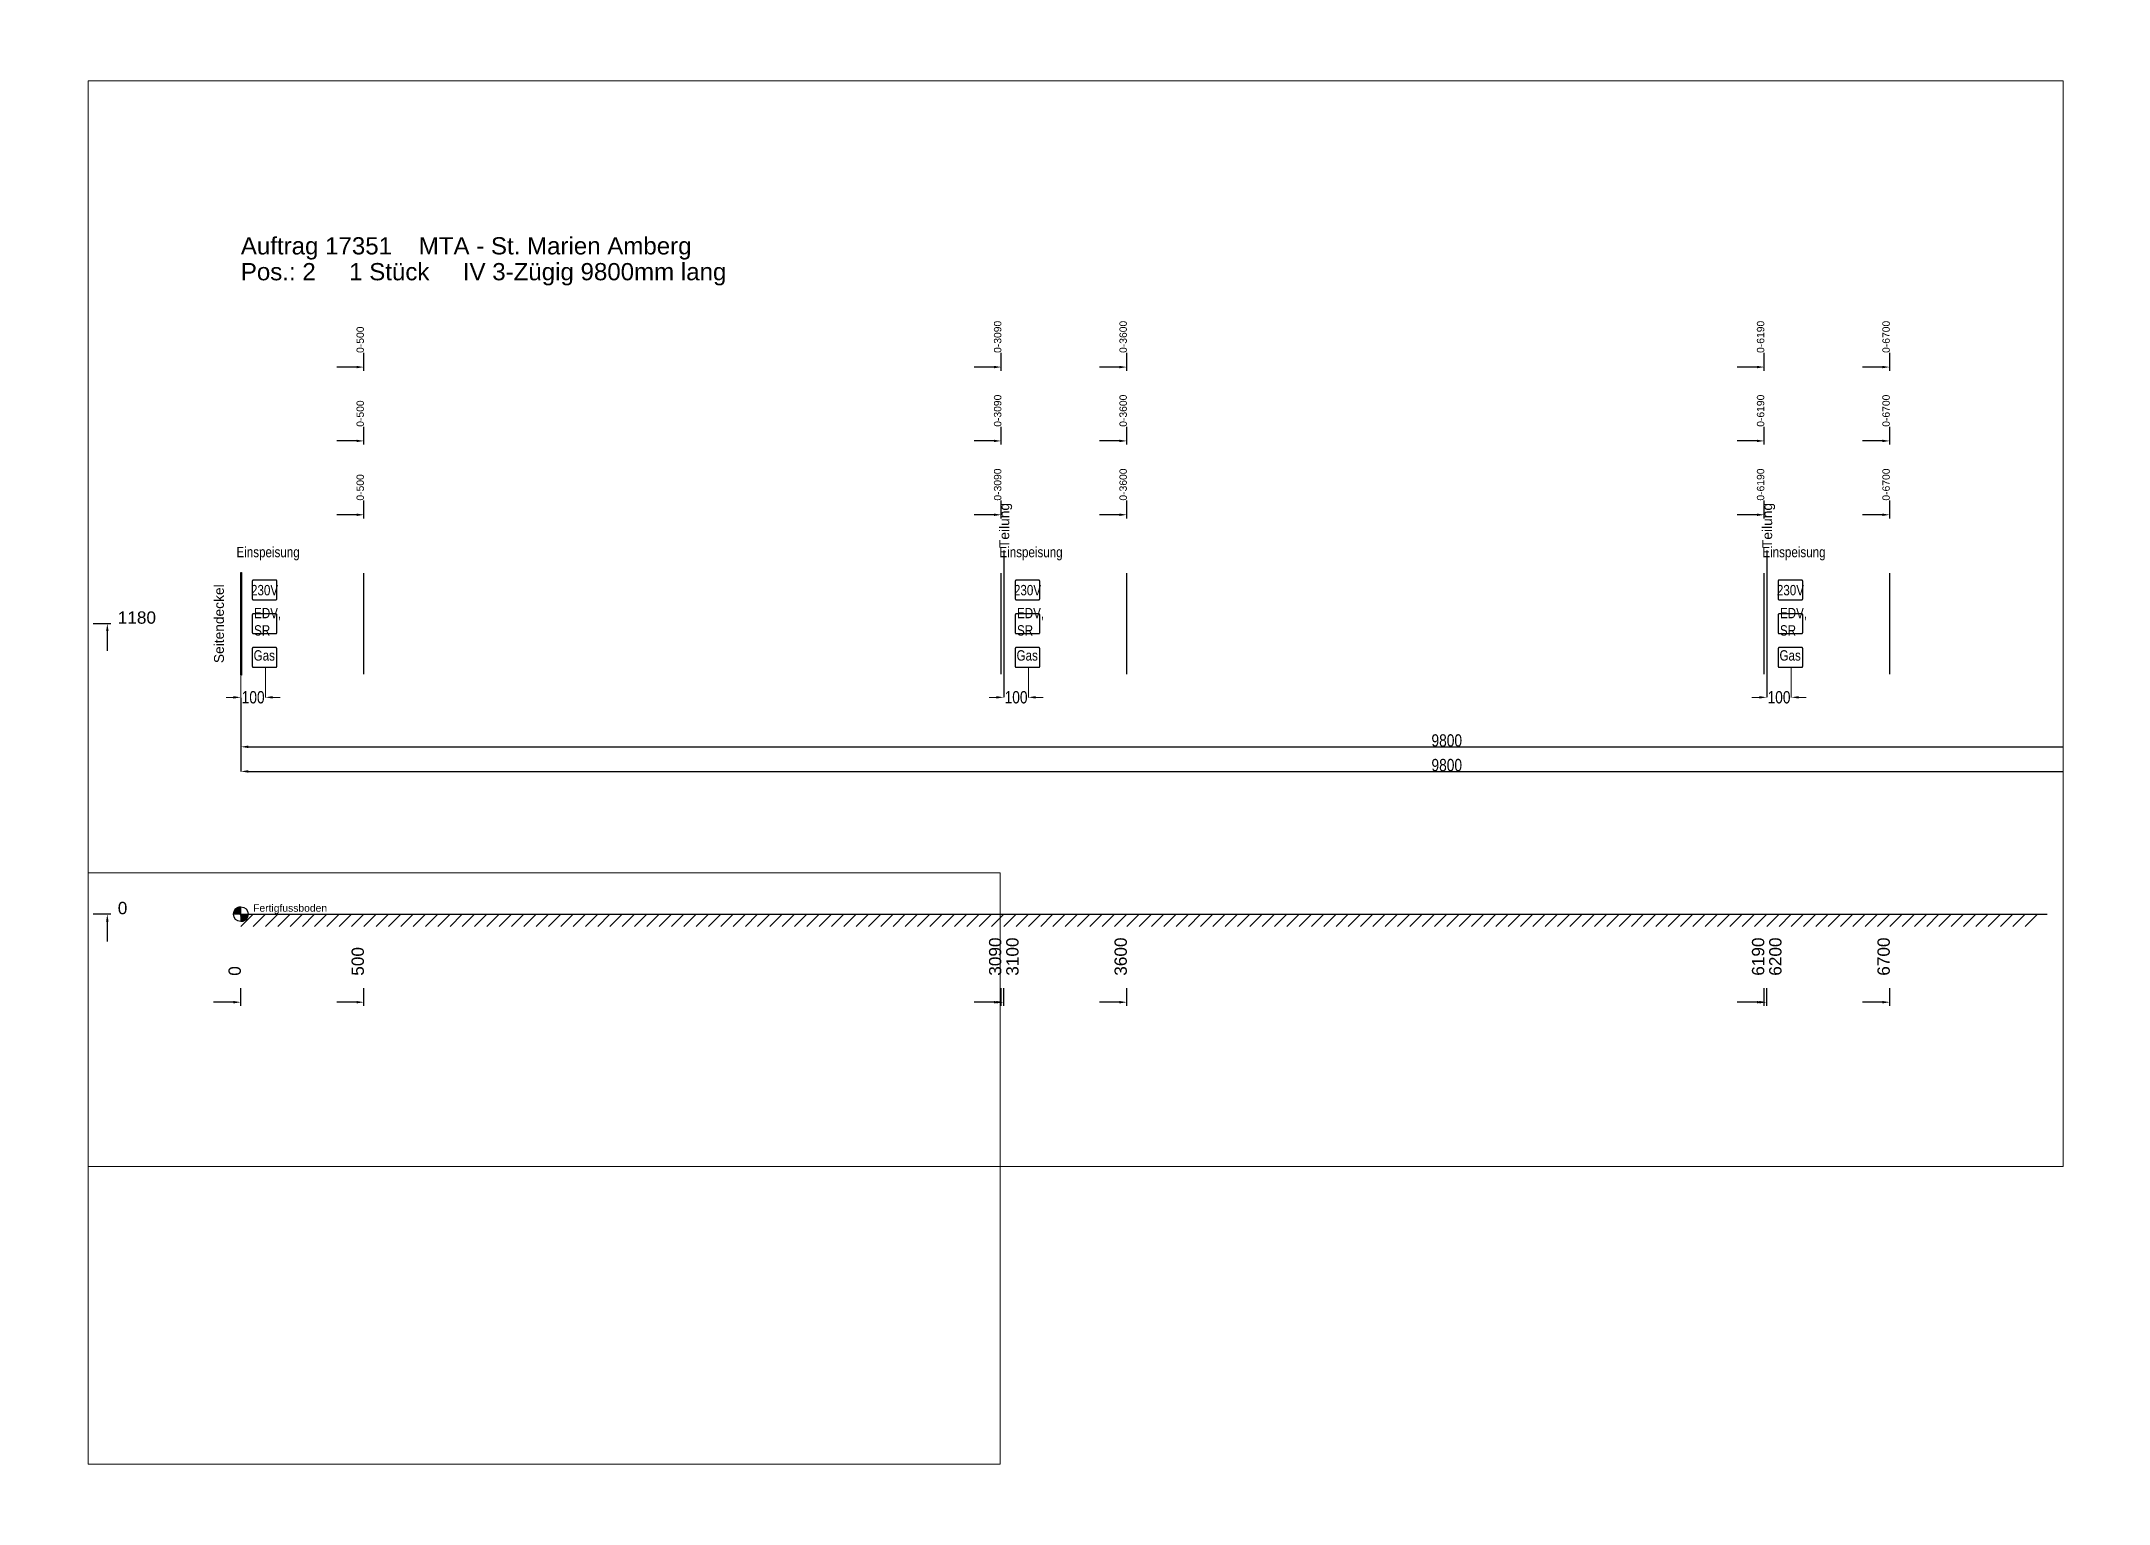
# Paper-space layout 'Freigabe' of a CAD drawing. Header units: millimetres. Extents: x 0 to 420, y 0 to 297.
# The model-space entities are those that its viewports show. They can reach past a viewport. Long polylines and large blocks are cut down to what shows.
import ezdxf

# ---------------------------------------------------------------- set-up
doc = ezdxf.new("R2010")
doc.units = ezdxf.units.MM
doc.header["$LTSCALE"] = 5
for name, pattern in [('AUSGEZOGEN', [0]), ('HIDDEN', [0.375, 0.25, -0.125]), ('PHANTOM2', [1.25, 0.625, -0.125, 0.125, -0.125, 0.125, -0.125])]:
    doc.linetypes.add(name, pattern=pattern)
doc.layers.get('0').update_dxf_attribs({"linetype": 'CONTINUOUS'})
doc.layers.get('DEFPOINTS').update_dxf_attribs({"linetype": 'AUSGEZOGEN'})
doc.layers.add('AM_5', color=3, linetype='CONTINUOUS', lineweight=15)
doc.layers.add('AM_VIEWS', color=1, linetype='CONTINUOUS', lineweight=15, plot=False)
for name, color, linetype in [('K', 3, 'CONTINUOUS'), ('MASSE', 1, 'CONTINUOUS'), ('Schraffur', 1, 'CONTINUOUS'), ('Text', 7, 'CONTINUOUS'), ('Werkstatt', 7, 'CONTINUOUS')]:
    doc.layers.add(name, color=color, linetype=linetype)
doc.styles.add('MTG', font='arial.ttf', dxfattribs={"width": 0.8})
doc.styles.add('ROMANS', font='ARIALUNI.TTF', dxfattribs={"width": 0.8})
doc.dimstyles.new('1XP1', dxfattribs={"dimtxt": 50, "dimasz": 30, "dimexe": 0.5, "dimexo": 0.5, "dimgap": 0.09, "dimtad": 1, "dimdec": 0, "dimzin": 0, "dimdsep": 46, "dimtxsty": 'ROMANS', "dimcen": 0, "dimclrd": 1, "dimclre": 1, "dimclrt": 7, "dimadec": 0, "dimazin": 3, "dimtfac": 1, "dimtdec": 4, "dimtofl": 0, "dimtmove": 0, "dimatfit": 3, "dimfxl": 1, "dimtolj": 1, "dimtzin": 0, "dimarcsym": 0})

# ---------------------------------------------------------------- blocks, each defined once
blk = doc.blocks.new('Einspeis-3zügig-links')
at = {"layer": 'K', "color": 1, "linetype": 'HIDDEN', "ltscale": 5}
for points in [[(54.5, 97), (145.5, 97, 0.414214), (150, 101.5), (150, 172.5, 0.414214), (145.5, 177), (54.5, 177, 0.414214), (50, 172.5), (50, 101.5, 0.414214)], [(54.5, -40), (145.5, -40, 0.414214), (150, -35.5), (150, 35.5, 0.414214), (145.5, 40), (54.5, 40, 0.414214), (50, 35.5), (50, -35.5, 0.414214)], [(54.5, -177), (145.5, -177, 0.414214), (150, -172.5), (150, -101.5, 0.414214), (145.5, -97), (54.5, -97, 0.414214), (50, -101.5), (50, -172.5, 0.414214)]]:
    blk.add_lwpolyline(points, format="xyb", close=True, dxfattribs=at)
blk = doc.blocks.new('Einspeisung_3z_hinten_li')
at = {"layer": 'AM_5', "color": 1}
for p, q in [((100, -177.5), (100, -299.6)), ((0, -203.4), (0, -299.6)), ((-30, -299.1), (-60, -299.1)), ((130, -299.1), (160, -299.1))]:
    blk.add_line(p, q, dxfattribs=at)
for points in [[(-30, -294.1), (-30, -304.1), (0, -299.1)], [(130, -294.1), (130, -304.1), (100, -299.1)]]:
    blk.add_solid(points, dxfattribs=at)
blk.add_blockref('Einspeis-3zügig-links', (-3.6, 0))
at = {"attachment_point": 1, "style": 'MTG'}
for s, insert, char_height in [('Einspeisung', (-17.7, 312.2), 42.196), ('230V', (41.4, 157.5), 42.2), ('EDV, SR', (53.8, 64.3), 42.2), ('Gas', (52, -107.8), 42.2)]:
    blk.add_mtext_dynamic_manual_height_columns(s, width=86.908, gutter_width=211, heights=[0], dxfattribs=dict(at, insert=insert, char_height=char_height))
at = {"layer": 'AM_5', "color": 7, "insert": (50, -299.1), "char_height": 50, "attachment_point": 5, "style": 'ROMANS'}
blk.add_mtext('\\A1;100', dxfattribs=at)
blk = doc.blocks.new('Endplatte_3z')
at = {"color": 7}
blk.add_lwpolyline([(0, -208.4), (-1, -208.4, -0.414214), (-3, -206.4), (-3, 206.4, -0.414214), (-1, 208.4), (0, 208.4)], format="xyb", close=True, dxfattribs=at)
at = {"color": 7, "insert": (-111.8, -160.1), "char_height": 40, "attachment_point": 1, "rotation": 90}
blk.add_mtext_dynamic_manual_height_columns('{\\fArial|b0|i0|c0|p34;Seitendeckel}', width=335.263, gutter_width=0.6, heights=[0], dxfattribs=at)
blk = doc.blocks.new('Endplatte_3z_li')
blk.add_blockref('Endplatte_3z', (3, 0))
blk = doc.blocks.new('Deckelschnitt')
blk.add_line((0, -68), (0, 68))
blk = doc.blocks.new('Teilung')
at = {"layer": 'MASSE', "color": 1, "linetype": 'PHANTOM2', "ltscale": 10}
blk.add_line((0, 297.3), (0, -297.3), dxfattribs=at)
at = {"insert": (-17.9, 307.3), "char_height": 40, "attachment_point": 1, "rotation": 90}
blk.add_mtext_dynamic_manual_height_columns('{\\fArial|b0|i0|c0|p34;Teilung}', width=149.696, gutter_width=150, heights=[0], dxfattribs=at)
blk = doc.blocks.new('*D350')
at = {"color": 1, "linetype": 'ByBlock', "lineweight": -2}
for p, q in [((0, -300.5), (0, -500.5)), ((9800, -300.5), (9800, -500.5)), ((30, -500), (9770, -500))]:
    blk.add_line(p, q, dxfattribs=at)
at = {"color": 1}
for points in [[(0, -500), (30, -495), (30, -505)], [(9800, -500), (9770, -505), (9770, -495)]]:
    blk.add_solid(points, dxfattribs=at)
at = {"layer": 'DEFPOINTS'}
for p in [(0, -300), (9800, -300), (9800, -500)]:
    blk.add_point(p, dxfattribs=at)
at = {"color": 7, "insert": (4900, -499.91), "char_height": 50, "attachment_point": 8, "style": 'ROMANS'}
blk.add_mtext('9800', dxfattribs=at)
blk = doc.blocks.new('*D351')
at = {"color": 1, "linetype": 'ByBlock', "lineweight": -2}
for p, q in [((0, -300.5), (0, -600.5)), ((9800, -300.5), (9800, -600.5)), ((30, -600), (9770, -600))]:
    blk.add_line(p, q, dxfattribs=at)
at = {"color": 1}
for points in [[(0, -600), (30, -595), (30, -605)], [(9800, -600), (9770, -605), (9770, -595)]]:
    blk.add_solid(points, dxfattribs=at)
at = {"layer": 'DEFPOINTS'}
for p in [(0, -300), (9800, -300), (9800, -600)]:
    blk.add_point(p, dxfattribs=at)
at = {"color": 7, "insert": (4900, -599.91), "char_height": 50, "attachment_point": 8, "style": 'ROMANS'}
blk.add_mtext('9800', dxfattribs=at)
blk = doc.blocks.new('Koordinate')
at = {"color": 1}
for p, q in [((0, -72.3), (0, 0)), ((-30, -57.5), (-110.5, -57.5))]:
    blk.add_line(p, q, dxfattribs=at)
blk.add_solid([(-30, -52.5), (-30, -62.5), (0, -57.5)], dxfattribs=at)
blk = doc.blocks.new('Ursprung')
h = blk.add_hatch()
h.set_pattern_fill('ANSI31', color=256)
h.set_pattern_definition([(45, (-1138.84357, -4997.10899), (-0.0883883476, 0.0883883476), [])])
h.paths.add_polyline_path([(0, 30, 0.414214), (-30, 0), (0, 0)])
h.paths.add_polyline_path([(0, -30, 0.414214), (30, 0), (0, 0)], flags=17)
for q in [(-30, 0), (0, 30), (30, 0), (0, 0), (0, -30)]:
    blk.add_line((0, 0), q)
blk.add_circle((0, 0), 30)
blk = doc.blocks.new('Fussboden')
blk.add_line((0, -1180), (7340, -1180))
at = {"layer": 'Schraffur'}
for p, q in [((0, -1230), (50, -1180)), ((50, -1230), (100, -1180)), ((100, -1230), (150, -1180)), ((150, -1230), (200, -1180)), ((200, -1230), (250, -1180)), ((250, -1230), (300, -1180)), ((300, -1230), (350, -1180)), ((350, -1230), (400, -1180)), ((400, -1230), (450, -1180)), ((450, -1230), (500, -1180)), ((500, -1230), (550, -1180)), ((550, -1230), (600, -1180)), ((600, -1230), (650, -1180)), ((650, -1230), (700, -1180)), ((700, -1230), (750, -1180)), ((750, -1230), (800, -1180)), ((800, -1230), (850, -1180)), ((850, -1230), (900, -1180)), ((900, -1230), (950, -1180)), ((950, -1230), (1000, -1180)), ((1000, -1230), (1050, -1180)), ((1050, -1230), (1100, -1180)), ((1100, -1230), (1150, -1180)), ((1150, -1230), (1200, -1180)), ((1200, -1230), (1250, -1180)), ((1250, -1230), (1300, -1180)), ((1300, -1230), (1350, -1180)), ((1350, -1230), (1400, -1180)), ((1400, -1230), (1450, -1180)), ((1450, -1230), (1500, -1180)), ((1500, -1230), (1550, -1180)), ((1550, -1230), (1600, -1180)), ((1600, -1230), (1650, -1180)), ((1650, -1230), (1700, -1180)), ((1700, -1230), (1750, -1180)), ((1750, -1230), (1800, -1180)), ((1800, -1230), (1850, -1180)), ((1850, -1230), (1900, -1180)), ((1900, -1230), (1950, -1180)), ((1950, -1230), (2000, -1180)), ((2000, -1230), (2050, -1180)), ((2050, -1230), (2100, -1180)), ((2100, -1230), (2150, -1180)), ((2150, -1230), (2200, -1180)), ((2200, -1230), (2250, -1180)), ((2250, -1230), (2300, -1180)), ((2300, -1230), (2350, -1180)), ((2350, -1230), (2400, -1180)), ((2400, -1230), (2450, -1180)), ((2450, -1230), (2500, -1180)), ((2500, -1230), (2550, -1180)), ((2550, -1230), (2600, -1180)), ((2600, -1230), (2650, -1180)), ((2650, -1230), (2700, -1180)), ((2700, -1230), (2750, -1180)), ((2750, -1230), (2800, -1180)), ((2800, -1230), (2850, -1180)), ((2850, -1230), (2900, -1180)), ((2900, -1230), (2950, -1180)), ((2950, -1230), (3000, -1180)), ((3000, -1230), (3050, -1180)), ((3050, -1230), (3100, -1180)), ((3100, -1230), (3150, -1180)), ((3150, -1230), (3200, -1180)), ((3200, -1230), (3250, -1180)), ((3250, -1230), (3300, -1180)), ((3300, -1230), (3350, -1180)), ((3350, -1230), (3400, -1180)), ((3400, -1230), (3450, -1180)), ((3450, -1230), (3500, -1180)), ((3500, -1230), (3550, -1180)), ((3550, -1230), (3600, -1180)), ((3600, -1230), (3650, -1180)), ((3650, -1230), (3700, -1180)), ((3700, -1230), (3750, -1180)), ((3750, -1230), (3800, -1180)), ((3800, -1230), (3850, -1180)), ((3850, -1230), (3900, -1180)), ((3900, -1230), (3950, -1180)), ((3950, -1230), (4000, -1180)), ((4000, -1230), (4050, -1180)), ((4050, -1230), (4100, -1180)), ((4100, -1230), (4150, -1180)), ((4150, -1230), (4200, -1180)), ((4200, -1230), (4250, -1180)), ((4250, -1230), (4300, -1180)), ((4300, -1230), (4350, -1180)), ((4350, -1230), (4400, -1180)), ((4400, -1230), (4450, -1180)), ((4450, -1230), (4500, -1180)), ((4500, -1230), (4550, -1180)), ((4550, -1230), (4600, -1180)), ((4600, -1230), (4650, -1180)), ((4650, -1230), (4700, -1180)), ((4700, -1230), (4750, -1180)), ((4750, -1230), (4800, -1180)), ((4800, -1230), (4850, -1180)), ((4850, -1230), (4900, -1180)), ((4900, -1230), (4950, -1180)), ((4950, -1230), (5000, -1180)), ((5000, -1230), (5050, -1180)), ((5050, -1230), (5100, -1180)), ((5100, -1230), (5150, -1180)), ((5150, -1230), (5200, -1180)), ((5200, -1230), (5250, -1180)), ((5250, -1230), (5300, -1180)), ((5300, -1230), (5350, -1180)), ((5350, -1230), (5400, -1180)), ((5400, -1230), (5450, -1180)), ((5450, -1230), (5500, -1180)), ((5500, -1230), (5550, -1180)), ((5550, -1230), (5600, -1180)), ((5600, -1230), (5650, -1180)), ((5650, -1230), (5700, -1180)), ((5700, -1230), (5750, -1180)), ((5750, -1230), (5800, -1180)), ((5800, -1230), (5850, -1180)), ((5850, -1230), (5900, -1180)), ((5900, -1230), (5950, -1180)), ((5950, -1230), (6000, -1180)), ((6000, -1230), (6050, -1180)), ((6050, -1230), (6100, -1180)), ((6100, -1230), (6150, -1180)), ((6150, -1230), (6200, -1180)), ((6200, -1230), (6250, -1180)), ((6250, -1230), (6300, -1180)), ((6300, -1230), (6350, -1180)), ((6350, -1230), (6400, -1180)), ((6400, -1230), (6450, -1180)), ((6450, -1230), (6500, -1180)), ((6500, -1230), (6550, -1180)), ((6550, -1230), (6600, -1180)), ((6600, -1230), (6650, -1180)), ((6650, -1230), (6700, -1180)), ((6700, -1230), (6750, -1180)), ((6750, -1230), (6800, -1180)), ((6800, -1230), (6850, -1180)), ((6850, -1230), (6900, -1180)), ((6900, -1230), (6950, -1180)), ((6950, -1230), (7000, -1180)), ((7000, -1230), (7050, -1180)), ((7050, -1230), (7100, -1180)), ((7100, -1230), (7150, -1180)), ((7150, -1230), (7200, -1180)), ((7200, -1230), (7250, -1180)), ((7250, -1230), (7300, -1180))]:
    blk.add_line(p, q, dxfattribs=at)
blk.add_blockref('Ursprung', (0, -1180))
at = {"layer": 'Text', "style": 'ROMANS'}
blk.add_text('Fertigfussboden', height=30, dxfattribs=at).set_placement((50, -1170))

msp = doc.modelspace()

# ---------------------------------------------------------------- block references
for name, p in [('Teilung', (3100, 0)), ('Teilung', (6200, 0)), ('Einspeisung_3z_hinten_li', (0, 0)), ('Einspeisung_3z_hinten_li', (3100, 0)), ('Einspeisung_3z_hinten_li', (6200, 0)), ('Endplatte_3z_li', (0, 0)), ('Deckelschnitt', (500, 137)), ('Deckelschnitt', (3090, 137)), ('Deckelschnitt', (3600, 137)), ('Deckelschnitt', (6190, 137)), ('Deckelschnitt', (6700, 137)), ('Deckelschnitt', (500, 0)), ('Deckelschnitt', (3090, 0)), ('Deckelschnitt', (3600, 0)), ('Deckelschnitt', (6190, 0)), ('Deckelschnitt', (6700, 0)), ('Deckelschnitt', (500, -137)), ('Deckelschnitt', (3090, -137)), ('Deckelschnitt', (3600, -137)), ('Deckelschnitt', (6190, -137)), ('Deckelschnitt', (6700, -137)), ('Fussboden', (0, 0)), ('Koordinate', (0, -1480)), ('Koordinate', (500, -1480)), ('Koordinate', (3090, -1480)), ('Koordinate', (3100, -1480)), ('Koordinate', (3600, -1480)), ('Koordinate', (6190, -1480)), ('Koordinate', (6200, -1480)), ('Koordinate', (6700, -1480))]:
    msp.add_blockref(name, p)
at = {"rotation": 90}
for p in [(-600, 0), (-600, 0), (-600, -1180)]:
    msp.add_blockref('Koordinate', p, dxfattribs=at)
at = {"layer": 'Werkstatt'}
for p in [(500, 1100), (3090, 1100), (3600, 1100), (6190, 1100), (6700, 1100), (500, 800), (3090, 800), (3600, 800), (6190, 800), (6700, 800), (500, 500), (3090, 500), (3600, 500), (6190, 500), (6700, 500)]:
    msp.add_blockref('Koordinate', p, dxfattribs=at)

# ---------------------------------------------------------------- texts
at = {"layer": 'Text', "style": 'ROMANS'}
for s, height, p in [('Auftrag 17351    MTA - St. Marien Amberg', 70, (0, 1500)), ('Pos.: 2     1 Stück     IV 3-Zügig 9800mm lang', 70, (0, 1395)), ('1180', 50, (-500, 0)), ('1180', 50, (-500, 0)), ('0', 50, (-500, -1180))]:
    msp.add_text(s, height=height, dxfattribs=at).set_placement(p)
for s, p in [('500', (500, -1430)), ('3090', (3090, -1430)), ('3100', (3160, -1430)), ('3600', (3600, -1430)), ('6190', (6190, -1430)), ('6200', (6260, -1430)), ('6700', (6700, -1430)), ('0', (0, -1430))]:
    msp.add_text(s, height=50, rotation=90, dxfattribs=at).set_placement(p)
at = {"layer": 'Werkstatt', "style": 'ROMANS'}
for s, p in [('0-3090', (3090, 1100)), ('0-3600', (3600, 1100)), ('0-6190', (6190, 1100)), ('0-6700', (6700, 1100)), ('0-500', (500, 1100)), ('0-500', (500, 800)), ('0-3090', (3090, 800)), ('0-3600', (3600, 800)), ('0-6190', (6190, 800)), ('0-6700', (6700, 800)), ('0-500', (500, 500)), ('0-3090', (3090, 500)), ('0-3600', (3600, 500)), ('0-6190', (6190, 500)), ('0-6700', (6700, 500))]:
    msp.add_text(s, height=30, rotation=90, dxfattribs=at).set_placement(p)

# ---------------------------------------------------------------- dimensions: what is measured, and where the dimension line sits
at = {"layer": 'MASSE'}
for distance, picture, middle in [(-200, '*D350', (4900, -500)), (-300, '*D351', (4900, -600))]:
    dim = msp.add_aligned_dim(p1=(0, -300), p2=(9800, -300), distance=distance, dimstyle='1XP1', override={"dimpost": '<>'}, dxfattribs=at)
    dim.commit()
    dim.dimension.update_dxf_attribs({"geometry": picture, "text_midpoint": middle})

psp = doc.layouts.new('Freigabe')

# ---------------------------------------------------------------- viewports
at = {"layer": 'AM_VIEWS', "view_target_point": (-12327.73, -9874.19)}
psp.add_viewport(center=(210.21, 178.73), size=(401.24, 220.5044), view_center_point=(15719.3, 9874.66), view_height=4410.0873, dxfattribs=at)
psp.add_viewport(center=(102.25, 68.03), size=(185.31, 120.1179), view_center_point=(7747.15, 1632.57), view_height=1398.5332, status=3, dxfattribs=at)

doc.saveas('drawing.dxf')
